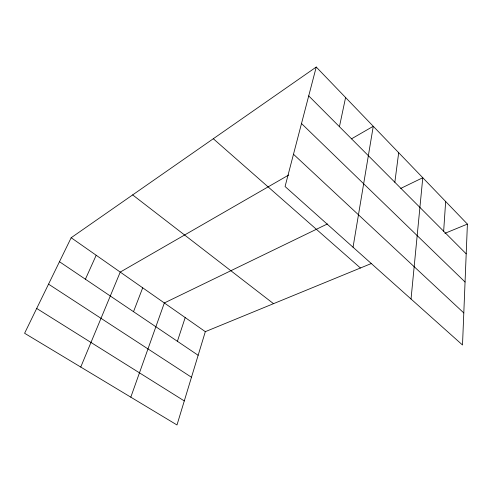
<?xml version="1.0" encoding="UTF-8"?>
<svg xmlns="http://www.w3.org/2000/svg" width="492" height="492" viewBox="0 0 492 492"><rect width="100%" height="100%" fill="white"/><g stroke="black" fill="none" stroke-linecap="round" stroke-linejoin="round"><path stroke-width="0.74" d="M467.4 224.094L462.505 344.99L285.071 186.517L316.245 67.041L467.4 224.094L444.903 233.331M443.655 231.228L445.654 201.505M411.035 299.019L422.782 177.735L400.722 188.424M394.842 182.268L398.686 152.698M353.047 247.224L373.268 126.29L351.466 138.855M339.437 126.69L345.587 97.527M371.589 263.417L205.324 331.657L176.991 424.959L24.6 333.268L71.168 237.734L316.245 67.041M177.397 341.288L185.195 317.568M130.804 397.173L164.334 302.961L327.426 223.94M133.517 311.682L142.698 287.814M80.75 367.057L120.239 272.088L288.73 175.004M85.405 279.216L96.192 255.256M36.697 308.447L184.291 400.925M48.542 284.148L191.474 377.259M59.471 261.719L198.147 355.286M71.168 237.734L205.324 331.657M132.655 194.906L273.521 303.669M213.294 138.738L360.433 267.999M293.49 154.26L463.802 312.937M301.504 123.535L465.057 282.008M308.718 95.885L466.195 253.835"/></g></svg>
